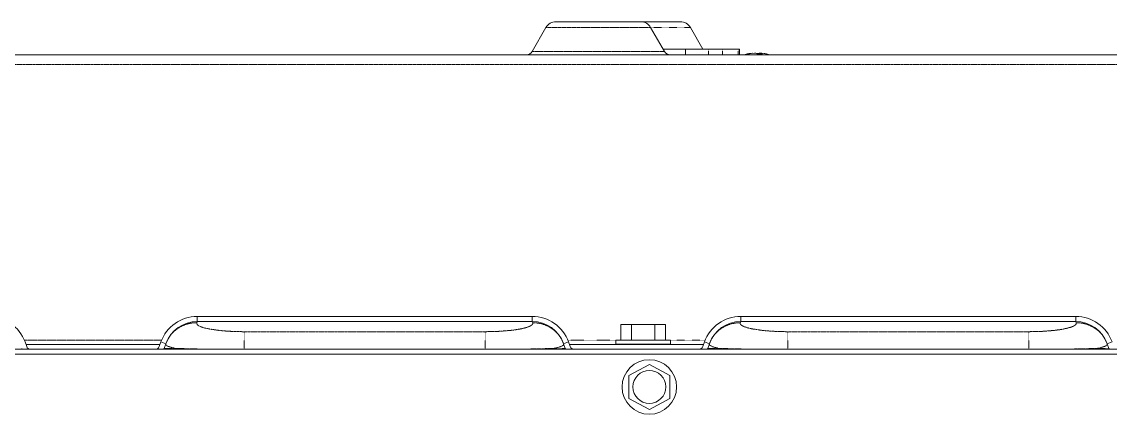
# Model space of a CAD drawing. Header units: millimetres. Extents: x 60499 to 556746, y 248297 to 497145.
# Drawn here: x 272893 to 282050, y 392505 to 395807 of the extents above; entities that cross this region are included whole.
import ezdxf

# ---------------------------------------------------------------- set-up
doc = ezdxf.new("R2010")
doc.units = ezdxf.units.MM
doc.linetypes.add('PHANTOM', pattern=[20, 10, -2, 2, -2, 2, -2])

msp = doc.modelspace()

# ---------------------------------------------------------------- linework, layer by layer
at = {"color": 7, "lineweight": 13, "ltscale": 0.016072}
msp.add_line((278099.5, 395806.6), (277386.8, 395806.6), dxfattribs=at)
at = {"color": 7, "lineweight": 13, "ltscale": 0.008036}
msp.add_line((278433.3, 395806.6), (278076.9, 395806.6), dxfattribs=at)
at = {"color": 7, "lineweight": 13, "ltscale": 0.00526}
for p, q in [((277302.7, 395758.1), (277186.1, 395556.1)), ((278183.6, 395758.1), (278300.2, 395556.1))]:
    msp.add_line(p, q, dxfattribs=at)
at = {"color": 7, "linetype": 'PHANTOM', "lineweight": 13, "ltscale": 0.03937}
for p, q in [((278183.6, 395758.1), (277302.7, 395758.1)), ((278300.2, 395556.1), (277186.1, 395556.1)), ((268753.9, 395446.8), (291717.1, 395446.8)), ((272913.8, 393129), (274069.5, 393129)), ((276791.3, 393199.2), (274764.8, 393199.2)), ((281364.1, 393199.2), (279337.6, 393199.2))]:
    msp.add_line(p, q, dxfattribs=at)
at = {"color": 7, "linetype": 'PHANTOM', "lineweight": 13, "ltscale": 0.007528}
msp.add_line((278517.4, 395758.1), (278183.6, 395758.1), dxfattribs=at)
at = {"color": 7, "lineweight": 13, "ltscale": 0.004706}
msp.add_line((278517.4, 395758.1), (278621.7, 395577.3), dxfattribs=at)
at = {"color": 7, "lineweight": 13, "ltscale": 0.03937}
for p, q in [((268753.9, 395529.5), (291717.1, 395529.5)), ((277187.6, 393328.3), (274368.4, 393328.3)), ((277187.6, 393328.3), (274368.4, 393328.3)), ((281760.5, 393328.3), (278941.2, 393328.3)), ((281760.5, 393328.3), (278941.2, 393328.3)), ((277187.6, 393284.6), (274368.4, 393284.6)), ((281760.5, 393284.6), (278941.2, 393284.6)), ((262925.3, 393051.8), (287914.6, 393051.8)), ((272928.4, 393090.2), (274054.9, 393090.2)), ((277501.2, 393090.2), (278627.7, 393090.2)), ((262853.3, 393011.5), (287948.9, 393011.5))]:
    msp.add_line(p, q, dxfattribs=at)
at = {"color": 7, "lineweight": 13, "ltscale": 0.004269}
msp.add_line((278477.2, 395577.3), (278287.9, 395577.3), dxfattribs=at)
at = {"color": 7, "lineweight": 13, "ltscale": 0.004349}
msp.add_line((278477.2, 395577.3), (278670.1, 395577.3), dxfattribs=at)
at = {"color": 7, "lineweight": 13, "ltscale": 0.00108}
for p, q in [((278477.2, 395577.3), (278477.2, 395529.5)), ((278930.7, 395577.3), (278930.7, 395529.5))]:
    msp.add_line(p, q, dxfattribs=at)
at = {"color": 7, "lineweight": 13, "ltscale": 0.002686}
msp.add_line((278789.2, 395577.3), (278670.1, 395577.3), dxfattribs=at)
at = {"color": 7, "linetype": 'PHANTOM', "lineweight": 13, "ltscale": 0.00108}
for p, q in [((278670.1, 395577.3), (278670.1, 395529.5)), ((278789.2, 395577.3), (278789.2, 395529.5)), ((278919.2, 395577.3), (278919.2, 395529.5))]:
    msp.add_line(p, q, dxfattribs=at)
at = {"color": 7, "lineweight": 13, "ltscale": 0.002933}
msp.add_line((278789.2, 395577.3), (278919.2, 395577.3), dxfattribs=at)
at = {"color": 7, "lineweight": 13, "ltscale": 0.00025991}
msp.add_line((278930.7, 395577.3), (278919.2, 395577.3), dxfattribs=at)
at = {"color": 7, "lineweight": 13, "ltscale": 2.87538e-05}
msp.add_line((278969.7, 395529.5), (278970.9, 395529.8), dxfattribs=at)
at = {"color": 7, "lineweight": 13, "ltscale": 2.80049e-05}
msp.add_line((278970.2, 395529.5), (278971.4, 395529.8), dxfattribs=at)
at = {"color": 7, "linetype": 'PHANTOM', "lineweight": 13, "ltscale": 1.14141e-05}
msp.add_line((278971.4, 395529.8), (278970.9, 395529.8), dxfattribs=at)
at = {"color": 7, "lineweight": 13, "ltscale": 2.812e-05}
msp.add_line((278984.4, 395529.8), (278983.2, 395529.5), dxfattribs=at)
at = {"color": 7, "linetype": 'PHANTOM', "lineweight": 13, "ltscale": 0.002822}
msp.add_line((279109.6, 395529.8), (278984.4, 395529.8), dxfattribs=at)
at = {"color": 7, "lineweight": 13, "ltscale": 9.03813e-05}
msp.add_line((278990, 395533.7), (278985.9, 395533.7), dxfattribs=at)
at = {"color": 7, "lineweight": 13, "ltscale": 0.000203441}
msp.add_line((278999, 395533.7), (278990, 395533.7), dxfattribs=at)
at = {"color": 7, "linetype": 'PHANTOM', "lineweight": 13, "ltscale": 5.05823e-05}
msp.add_line((279017, 395537.6), (279017, 395539.9), dxfattribs=at)
at = {"color": 7, "linetype": 'PHANTOM', "lineweight": 13, "ltscale": 0.000106331}
msp.add_line((279081.6, 395535.2), (279081.6, 395539.9), dxfattribs=at)
at = {"color": 7, "linetype": 'PHANTOM', "lineweight": 13, "ltscale": 0.001689}
msp.add_line((279184.5, 395529.8), (279109.6, 395529.8), dxfattribs=at)
at = {"color": 7, "lineweight": 13, "ltscale": 0.000157634}
msp.add_line((279113.9, 395541.2), (279113.9, 395534.2), dxfattribs=at)
at = {"color": 7, "linetype": 'PHANTOM', "lineweight": 13, "ltscale": 0.00012976}
msp.add_line((279115.5, 395539.9), (279115.5, 395534.1), dxfattribs=at)
at = {"color": 7, "lineweight": 13, "ltscale": 2.87826e-05}
msp.add_line((279185.7, 395529.5), (279184.5, 395529.8), dxfattribs=at)
at = {"color": 7, "linetype": 'PHANTOM', "lineweight": 13, "ltscale": 0.000984733}
for p, q in [((274368.4, 393284.6), (274368.4, 393328.3)), ((277187.6, 393284.6), (277187.6, 393328.3)), ((278941.2, 393284.6), (278941.2, 393328.3)), ((281760.5, 393284.6), (281760.5, 393328.3))]:
    msp.add_line(p, q, dxfattribs=at)
at = {"color": 7, "linetype": 'PHANTOM', "lineweight": 13, "ltscale": 0.000241267}
for p, q in [((274364.7, 393274.6), (274368.4, 393284.6)), ((277187.6, 393284.6), (277191.3, 393274.6)), ((278937.6, 393274.6), (278941.2, 393284.6))]:
    msp.add_line(p, q, dxfattribs=at)
at = {"color": 7, "lineweight": 13, "ltscale": 0.003}
for p, q in [((277931.7, 393127.3), (277931.7, 393260.3)), ((278022.4, 393127.3), (278022.4, 393260.3)), ((278217.8, 393127.3), (278217.8, 393260.3)), ((278308.6, 393127.3), (278308.6, 393260.3))]:
    msp.add_line(p, q, dxfattribs=at)
at = {"color": 7, "lineweight": 13, "ltscale": 0.002047}
msp.add_line((277931.7, 393260.3), (278022.4, 393260.3), dxfattribs=at)
at = {"color": 7, "lineweight": 13, "ltscale": 0.004405}
for p, q in [((278022.4, 393260.3), (278217.8, 393260.3)), ((278172.5, 392922.9), (277999.6, 392832.1)), ((278345.5, 392832.1), (278172.5, 392922.9)), ((277999.6, 392832.1), (277999.6, 392636.7)), ((278345.5, 392636.7), (278345.5, 392832.1)), ((277999.6, 392636.7), (278172.5, 392545.9)), ((278172.5, 392545.9), (278345.5, 392636.7))]:
    msp.add_line(p, q, dxfattribs=at)
at = {"color": 7, "lineweight": 13, "ltscale": 0.002049}
msp.add_line((278217.8, 393260.3), (278308.6, 393260.3), dxfattribs=at)
at = {"color": 7, "linetype": 'PHANTOM', "lineweight": 13, "ltscale": 0.000241257}
msp.add_line((281760.5, 393284.6), (281764.1, 393274.6), dxfattribs=at)
at = {"color": 7, "linetype": 'PHANTOM', "lineweight": 13, "ltscale": 0.003323}
for p, q in [((274764.8, 393199.2), (274764.8, 393051.8)), ((276791.3, 393199.2), (276791.3, 393051.8)), ((279337.6, 393199.2), (279337.6, 393051.8)), ((281364.1, 393199.2), (281364.1, 393051.8))]:
    msp.add_line(p, q, dxfattribs=at)
at = {"color": 7, "linetype": 'PHANTOM', "lineweight": 13, "ltscale": 0.010038}
msp.add_line((277486.6, 393129), (277931.7, 393129), dxfattribs=at)
at = {"color": 7, "lineweight": 13, "ltscale": 0.005174}
msp.add_line((278120.1, 393127.3), (277890.7, 393127.3), dxfattribs=at)
at = {"color": 7, "lineweight": 13, "ltscale": 0.000775074}
for p, q in [((277890.7, 393093), (277890.7, 393127.3)), ((278349.6, 393093), (278349.6, 393127.3))]:
    msp.add_line(p, q, dxfattribs=at)
at = {"color": 7, "lineweight": 13, "ltscale": 0.005176}
msp.add_line((278120.1, 393127.3), (278349.6, 393127.3), dxfattribs=at)
at = {"color": 7, "linetype": 'PHANTOM', "lineweight": 13, "ltscale": 0.007525}
msp.add_line((278308.6, 393129), (278642.3, 393129), dxfattribs=at)
at = {"color": 7, "lineweight": 13, "ltscale": 0.000946796}
for p, q in [((272920, 393113.2), (272934.4, 393073.7)), ((278621.7, 393073.7), (278636, 393113.2))]:
    msp.add_line(p, q, dxfattribs=at)
at = {"color": 7, "lineweight": 13, "ltscale": 0.000946807}
for p, q in [((274048.9, 393073.7), (274063.2, 393113.2)), ((277492.8, 393113.2), (277507.2, 393073.7))]:
    msp.add_line(p, q, dxfattribs=at)
at = {"color": 7, "lineweight": 13, "ltscale": 0.000999958}
for p, q in [((274104.9, 393098), (274063.2, 393113.2)), ((277451.2, 393098), (277492.8, 393113.2))]:
    msp.add_line(p, q, dxfattribs=at)
at = {"color": 7, "lineweight": 13, "ltscale": 0.000946909}
for p, q in [((274090.5, 393058.5), (274104.9, 393098)), ((277451.2, 393098), (277465.5, 393058.5))]:
    msp.add_line(p, q, dxfattribs=at)
at = {"color": 7, "linetype": 'PHANTOM', "lineweight": 13, "ltscale": 0.002211}
for p, q in [((274090.5, 393058.5), (274188.6, 393058.5)), ((277367.5, 393058.5), (277465.5, 393058.5)), ((278663.4, 393058.5), (278761.4, 393058.5)), ((281940.3, 393058.5), (282038.3, 393058.5))]:
    msp.add_line(p, q, dxfattribs=at)
at = {"color": 7, "lineweight": 13, "ltscale": 0.001515}
for p, q in [((277957.9, 393093), (277890.7, 393093)), ((277957.9, 393090.2), (277890.7, 393090.2))]:
    msp.add_line(p, q, dxfattribs=at)
at = {"color": 7, "lineweight": 13, "ltscale": 6.24769e-05}
for p, q in [((277890.7, 393093), (277890.7, 393090.2)), ((277957.9, 393093), (277957.9, 393090.2)), ((278054.2, 393093), (278054.2, 393090.2)), ((278109.2, 393093), (278109.2, 393090.2)), ((278120.1, 393093), (278120.1, 393090.2)), ((278131.1, 393093), (278131.1, 393090.2)), ((278186.1, 393093), (278186.1, 393090.2)), ((278282.4, 393093), (278282.4, 393090.2)), ((278349.6, 393093), (278349.6, 393090.2))]:
    msp.add_line(p, q, dxfattribs=at)
at = {"color": 7, "lineweight": 13, "ltscale": 0.003659}
msp.add_line((278120.1, 393093), (277957.9, 393093), dxfattribs=at)
at = {"color": 7, "lineweight": 13, "ltscale": 0.002173}
msp.add_line((278054.2, 393090.2), (277957.9, 393090.2), dxfattribs=at)
at = {"color": 7, "lineweight": 13, "ltscale": 0.000246423}
msp.add_line((278120.1, 393090.2), (278109.2, 393090.2), dxfattribs=at)
at = {"color": 7, "lineweight": 13, "ltscale": 0.00366}
msp.add_line((278282.4, 393093), (278120.1, 393093), dxfattribs=at)
at = {"color": 7, "lineweight": 13, "ltscale": 0.000247955}
msp.add_line((278131.1, 393090.2), (278120.1, 393090.2), dxfattribs=at)
at = {"color": 7, "lineweight": 13, "ltscale": 0.002172}
msp.add_line((278282.4, 393090.2), (278186.1, 393090.2), dxfattribs=at)
at = {"color": 7, "lineweight": 13, "ltscale": 0.001517}
for p, q in [((278349.6, 393093), (278282.4, 393093)), ((278349.6, 393090.2), (278282.4, 393090.2))]:
    msp.add_line(p, q, dxfattribs=at)
at = {"color": 7, "lineweight": 13, "ltscale": 0.000999987}
msp.add_line((278677.7, 393098), (278636, 393113.2), dxfattribs=at)
at = {"color": 7, "lineweight": 13, "ltscale": 0.000946919}
for p, q in [((278663.4, 393058.5), (278677.7, 393098)), ((282024, 393098), (282038.3, 393058.5))]:
    msp.add_line(p, q, dxfattribs=at)
at = {"color": 7, "lineweight": 13, "ltscale": 0.001}
msp.add_line((282024, 393098), (282065.7, 393113.2), dxfattribs=at)
at = {"color": 7, "lineweight": 13, "ltscale": 0.03937}
for points in [[(279017, 395539.9), (279037, 395542), (279039.9, 395541.9), (279040.8, 395541.7), (279041.2, 395541.5), (279041.4, 395541.4), (279041.5, 395541.3)], [(279073.8, 395539.9), (279069.8, 395541.1), (279057, 395542), (279030.1, 395539.9)], [(279081.6, 395539.9), (279085.3, 395541), (279097.2, 395542), (279113.9, 395541.3)], [(279138.4, 395539.9), (279118.1, 395542), (279115.3, 395541.8), (279114.4, 395541.6), (279114.1, 395541.5), (279114, 395541.3), (279113.9, 395541.2)]]:
    msp.add_lwpolyline(points, dxfattribs=at)
at = {"color": 7, "linetype": 'PHANTOM', "lineweight": 13, "ltscale": 0.03937}
for points in [[(274764.8, 393199.2), (274702.1, 393200.1), (274641.1, 393202.7), (274587.3, 393206.5), (274537.3, 393211.7), (274468.8, 393222.3), (274436.3, 393229.4), (274409.4, 393237.3), (274392.9, 393243.6), (274380, 393250.2), (274371.5, 393256.3), (274366.1, 393262.6), (274364, 393268.6), (274364.7, 393274.6)], [(277191.3, 393274.6), (277191.8, 393267.3), (277189.5, 393261.9), (277184.8, 393256.6), (277168.7, 393246.2), (277143.7, 393236.3), (277119.8, 393229.5), (277091.6, 393223.1), (277047.8, 393215.6), (276997.8, 393209.3), (276900.5, 393201.9), (276791.3, 393199.2)], [(279337.6, 393199.2), (279275, 393200.1), (279213.9, 393202.7), (279160.1, 393206.5), (279110.1, 393211.7), (279041.6, 393222.3), (279009.1, 393229.4), (278982.2, 393237.3), (278965.7, 393243.6), (278952.9, 393250.2), (278944.3, 393256.3), (278939, 393262.6), (278936.8, 393268.6), (278937.6, 393274.6)], [(281764.1, 393274.6), (281764.6, 393267.3), (281762.3, 393261.9), (281757.7, 393256.6), (281741.5, 393246.2), (281716.6, 393236.3), (281692.6, 393229.5), (281664.4, 393223.1), (281620.6, 393215.6), (281570.6, 393209.3), (281473.3, 393201.9), (281364.1, 393199.2)], [(274188.6, 393058.5), (274154.9, 393066.1), (274129, 393074.2), (274111.7, 393082.7), (274105.6, 393088.5), (274104.1, 393091.5), (274104.3, 393096.4)], [(274494.6, 393051.8), (274352.3, 393054), (274188.6, 393058.5)], [(277367.5, 393058.5), (277231.5, 393054.6), (277061.4, 393051.8)], [(277451.7, 393096.4), (277452.2, 393093.8), (277450.6, 393088.8), (277445.7, 393083.7), (277437.5, 393078.7), (277419.5, 393071.5), (277395.1, 393064.6), (277367.5, 393058.5)], [(278761.4, 393058.5), (278727.8, 393066.1), (278701.8, 393074.2), (278684.6, 393082.7), (278678.4, 393088.5), (278677, 393091.5), (278677.1, 393096.4)], [(279067.5, 393051.8), (278925.1, 393054), (278761.4, 393058.5)], [(281940.3, 393058.5), (281804.3, 393054.6), (281634.2, 393051.8)], [(282024.6, 393096.4), (282025.1, 393093.8), (282023.5, 393088.8), (282018.5, 393083.7), (282010.3, 393078.7), (281992.3, 393071.5), (281967.9, 393064.6), (281940.3, 393058.5)]]:
    msp.add_lwpolyline(points, dxfattribs=at)
at = {"color": 7, "lineweight": 13, "ltscale": 0.03937}
for radius in [229.5, 138.6]:
    msp.add_circle((278172.5, 392734.4), radius, dxfattribs=at)
for centre, radius, start, end in [((277386.8, 395709.5), 97.1, 90, 150), ((278099.5, 395709.5), 97.1, 30, 90), ((278433.3, 395709.5), 97.1, 30, 90), ((277140, 395582.7), 53.2, 270, 330), ((278346.3, 395582.7), 53.2, 210, 270), ((279077.7, 395151.8), 392.8, 100.73398, 105.77686), ((279084.8, 395183.6), 360.5, 103.76921, 106.1616), ((278992.2, 395500.2), 34.1, 89.81811, 100.43661), ((278992.2, 395492.1), 42.2, 80.58165, 89.79061), ((279104.5, 395146.6), 387.7, 90.0061, 93.09606), ((279104.5, 395154.6), 379.6, 86.87266, 90.00633), ((279116.1, 395542.4), 2.52, 208.45865, 255.80555), ((279077.7, 395151.8), 392.8, 74.22332, 79.26618), ((272965.6, 393085.1), 77.6, 200, 205.3773), ((272965.6, 393085.1), 33.3, 200, 270), ((274017.6, 393085.1), 33.3, 270, 340), ((274017.6, 393085.1), 77.6, 334.6227, 340), ((277538.4, 393085.1), 77.6, 200, 205.3773), ((277538.4, 393085.1), 33.3, 200, 270), ((278590.4, 393085.1), 33.3, 270, 340), ((278590.4, 393085.1), 77.6, 334.6227, 340), ((282111.3, 393085.1), 77.6, 200, 205.3773)]:
    msp.add_arc(centre, radius, start, end, dxfattribs=at)
for centre, major_axis, ratio, start_param, end_param in [((279071.2, 395151.8), (0, 392.2), 0.954401, 0.229738, 0.269828), ((279071.2, 395151.8), (0, 392.2), 0.954401, 0.178998, 0.229515), ((279084.2, 395151.8), (0, 392.2), 0.954401, 0.145177, 0.229515), ((279071.2, 395151.8), (0, 392.2), 0.954401, 0.145177, 0.178998), ((279056.9, 395151.8), (0, 392.2), 0.298528, 6.053671, 6.138008), ((279098.5, 395151.8), (0, -392.2), 0.298528, 3.28677, 3.320432), ((279098.5, 395151.8), (0, 392.2), 0.298528, 6.053671, 6.138008), ((279084.2, 395151.8), (0, -392.2), 0.954401, 2.962594, 2.996415), ((272617.9, 393003.2), (111.8, -307.4), 0.982849, 1.571043, 2.796751), ((274365.3, 393003.2), (-111.2, -306), 0.987484, 3.484708, 4.711949), ((274365.3, 393003.2), (-111.2, -306), 0.987484, 3.484708, 4.711949), ((277190.7, 393003.2), (111.2, -306), 0.987484, 1.571236, 2.798477), ((278938.1, 393003.2), (-111.2, -306), 0.987484, 3.484708, 4.711949), ((278938.1, 393003.2), (-111.2, -306), 0.987484, 3.484708, 4.711949), ((281763.6, 393003.2), (111.2, -306), 0.987484, 1.571236, 2.798477), ((274365.3, 393003.2), (-96.3, -265), 0.982853, 3.484625, 4.71186), ((277190.7, 393003.2), (96.3, -265), 0.982853, 1.571326, 2.79856), ((278938.1, 393003.2), (-96.3, -265), 0.982853, 3.484625, 4.71186), ((281763.6, 393003.2), (96.3, -265), 0.982853, 1.571326, 2.79856)]:
    msp.add_ellipse(centre, major_axis=major_axis, ratio=ratio, start_param=start_param, end_param=end_param, dxfattribs=at)
at = {"color": 7, "linetype": 'PHANTOM', "lineweight": 13, "ltscale": 0.03937}
for centre, major_axis, start_param, end_param in [((274364.7, 393001.6), (260.4, -94.8), 1.914338, 3.141593), ((277191.3, 393001.6), (-260.4, -94.8), 3.141592, 4.368847), ((278937.6, 393001.6), (260.4, -94.8), 1.914338, 3.141593), ((281764.1, 393001.6), (-260.4, -94.8), 3.141592, 4.368847)]:
    msp.add_ellipse(centre, major_axis=major_axis, ratio=0.982847, start_param=start_param, end_param=end_param, dxfattribs=at)

doc.saveas('drawing.dxf')
